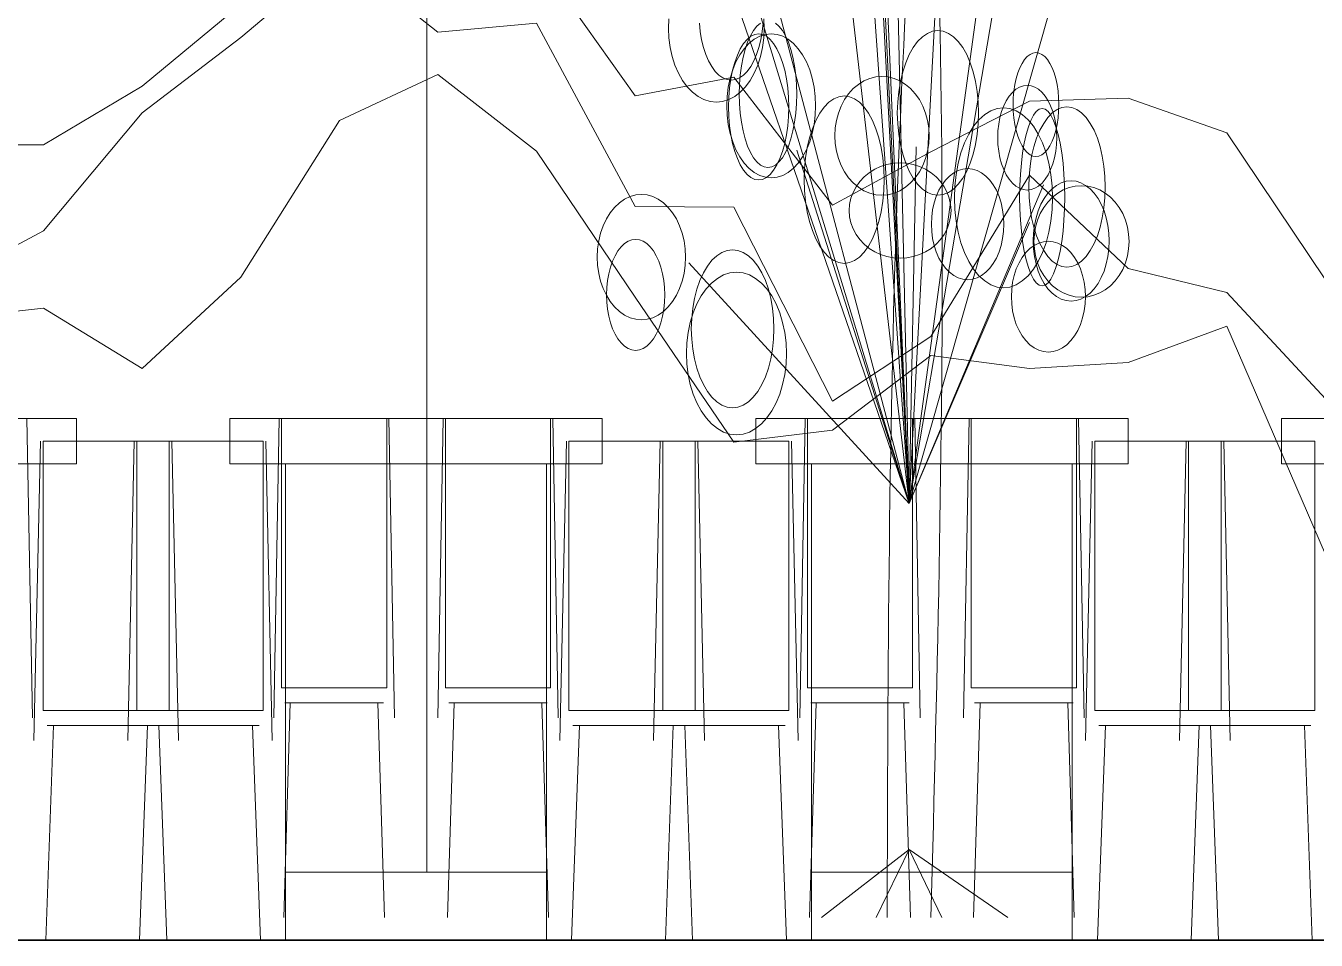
# Model space of a CAD drawing. Header units: millimetres. Extents: x -1800 to 33200, y -8500 to 38400.
# Drawn here: x 20122 to 22664, y 20489 to 22291 of the extents above; entities that cross this region are included whole.
import ezdxf

# ---------------------------------------------------------------- set-up
doc = ezdxf.new("R2010")
doc.units = ezdxf.units.MM
for name, color, linetype, lineweight in [('E-FURNITURE', 7, 'Continuous', 18), ('E-GLASS', 4, 'Continuous', 13), ('E-LANDSCAPE', 8, 'Continuous', 9), ('E-OUTLINE', 7, 'Continuous', 35), ('E-PLANT', 3, 'Continuous', 13)]:
    doc.layers.add(name, color=color, linetype=linetype, lineweight=lineweight)

msp = doc.modelspace()

# ---------------------------------------------------------------- linework, layer by layer
at = {"layer": 'E-FURNITURE'}
for p, q in [((20124.6, 21517.4), (20135.4, 20927.4)), ((20621.8, 21517.4), (20611, 20927.4)), ((20837.6, 21517.4), (20848.4, 20927.4)), ((20944.7, 21517.4), (20933.9, 20927.4)), ((21160.5, 21517.4), (21171.3, 20927.4)), ((21657.7, 21517.4), (21646.9, 20927.4)), ((21873.6, 21517.4), (21884.3, 20927.4)), ((21980.6, 21517.4), (21969.8, 20927.4)), ((22196.4, 21517.4), (22207.2, 20927.4)), ((20151.3, 21472.7), (20138.4, 20882.7)), ((20336.1, 21472.7), (20323.1, 20882.7)), ((20410.3, 21472.7), (20423.3, 20882.7)), ((20595.1, 21472.7), (20608, 20882.7)), ((21187.3, 21472.7), (21174.3, 20882.7)), ((21372, 21472.7), (21359, 20882.7)), ((21446.2, 21472.7), (21459.2, 20882.7)), ((21631, 21472.7), (21643.9, 20882.7)), ((22223.2, 21472.7), (22210.2, 20882.7)), ((22407.9, 21472.7), (22395, 20882.7)), ((22482.2, 21472.7), (22495.1, 20882.7)), ((20634.3, 21428), (20634.3, 20489.4)), ((21148, 21428), (21148, 20489.4)), ((21670.3, 21428), (21670.3, 20489.4)), ((22183.9, 21428), (22183.9, 20489.4)), ((20643.4, 20956.9), (20630.4, 20534.1)), ((20632.6, 20956.9), (20826.8, 20956.9)), ((20816, 20956.9), (20829, 20534.1)), ((20966.3, 20956.9), (20953.3, 20534.1)), ((20955.5, 20956.9), (21149.7, 20956.9)), ((21138.9, 20956.9), (21151.9, 20534.1)), ((21679.3, 20956.9), (21666.4, 20534.1)), ((21668.5, 20956.9), (21862.8, 20956.9)), ((21852, 20956.9), (21864.9, 20534.1)), ((22002.2, 20956.9), (21989.2, 20534.1)), ((21991.4, 20956.9), (22185.6, 20956.9)), ((22174.8, 20956.9), (22187.8, 20534.1)), ((20177.2, 20912.2), (20161.7, 20489.4)), ((20164.3, 20912.2), (20397.4, 20912.2)), ((20362, 20912.2), (20346.4, 20489.4)), ((20349, 20912.2), (20582.1, 20912.2)), ((20384.4, 20912.2), (20400, 20489.4)), ((20569.2, 20912.2), (20584.7, 20489.4)), ((21213.2, 20912.2), (21197.6, 20489.4)), ((21200.2, 20912.2), (21433.3, 20912.2)), ((21397.9, 20912.2), (21382.4, 20489.4)), ((21384.9, 20912.2), (21618, 20912.2)), ((21420.3, 20912.2), (21435.9, 20489.4)), ((21605.1, 20912.2), (21620.6, 20489.4)), ((22249.1, 20912.2), (22233.5, 20489.4)), ((22236.1, 20912.2), (22469.2, 20912.2)), ((22433.8, 20912.2), (22418.3, 20489.4)), ((22420.9, 20912.2), (22654, 20912.2)), ((22456.3, 20912.2), (22471.8, 20489.4)), ((22641, 20912.2), (22656.5, 20489.4)), ((20634.3, 20623.5), (21148, 20623.5)), ((21670.3, 20623.5), (22183.9, 20623.5))]:
    msp.add_line(p, q, dxfattribs=at)
for points in [[(19488.3, 21517.4), (20222.1, 21517.4), (20222.1, 21428), (19488.3, 21428)], [(20524.3, 21517.4), (21258, 21517.4), (21258, 21428), (20524.3, 21428)], [(20626.1, 21517.4), (20833.3, 21517.4), (20833.3, 20986.4), (20626.1, 20986.4)], [(20949, 21517.4), (21156.2, 21517.4), (21156.2, 20986.4), (20949, 20986.4)], [(21560.2, 21517.4), (22294, 21517.4), (22294, 21428), (21560.2, 21428)], [(21662.1, 21517.4), (21869.2, 21517.4), (21869.2, 20986.4), (21662.1, 20986.4)], [(21984.9, 21517.4), (22192.1, 21517.4), (22192.1, 20986.4), (21984.9, 20986.4)], [(22596.1, 21517.4), (23329.9, 21517.4), (23329.9, 21428), (22596.1, 21428)], [(20156.5, 21472.7), (20405.1, 21472.7), (20405.1, 20941.7), (20156.5, 20941.7)], [(20341.2, 21472.7), (20589.9, 21472.7), (20589.9, 20941.7), (20341.2, 20941.7)], [(21192.4, 21472.7), (21441.1, 21472.7), (21441.1, 20941.7), (21192.4, 20941.7)], [(21377.2, 21472.7), (21625.8, 21472.7), (21625.8, 20941.7), (21377.2, 20941.7)], [(22228.4, 21472.7), (22477, 21472.7), (22477, 20941.7), (22228.4, 20941.7)], [(22413.1, 21472.7), (22661.7, 21472.7), (22661.7, 20941.7), (22413.1, 20941.7)]]:
    msp.add_lwpolyline(points, close=True, dxfattribs=at)
at = {"layer": 'E-GLASS'}
msp.add_line((20912.7, 25361.4), (20912.7, 20623.5), dxfattribs=at)
at = {"layer": 'E-LANDSCAPE'}
for points in [[(19963.1, 22056.9), (20157.4, 22056.5), (20351.6, 22172.5), (20545.8, 22333.3), (20740.1, 22535), (20934.3, 22728.1), (21128.6, 22427), (21322.8, 22153.3), (21517, 22190), (21711.3, 21938), (21905.5, 22042.9), (22099.7, 22142.5), (22294, 22148.7), (22488.2, 22080.3), (22682.4, 21790.5), (22876.7, 21711.3), (23070.9, 21560.6), (23265.1, 21664.6), (23459.4, 21935.3), (23653.6, 22224.7), (23847.9, 22471.2), (24042.1, 22310.6), (24236.3, 22307.8), (24430.6, 22087.4)], [(19963.1, 21783.4), (20157.4, 21887), (20351.6, 22119.8), (20545.8, 22268.1), (20740.1, 22432.3), (20934.3, 22278.4), (21128.6, 22296.2), (21322.8, 21935.2), (21517, 21934.1), (21711.3, 21551.8), (21905.5, 21678.8), (22099.7, 21996.8), (22294, 21813.1), (22488.2, 21765.6), (22682.4, 21556.2), (22876.7, 21534.2), (23070.9, 21426.7), (23265.1, 21634.4), (23459.4, 21662.1), (23653.6, 21858.6), (23847.9, 22025.9), (24042.1, 22093.2), (24236.3, 21930.5), (24430.6, 21980.4)], [(19963.1, 21712.8), (20157.4, 21734.8), (20351.6, 21616.1), (20545.8, 21795.9), (20740.1, 22104.5), (20934.3, 22195.4), (21128.6, 22044), (21322.8, 21756.6), (21517, 21470.5), (21711.3, 21494.7), (21905.5, 21641.6), (22099.7, 21615.9), (22294, 21628), (22488.2, 21699.2), (22682.4, 21249.1), (22876.7, 21169.8), (23070.9, 21201.8), (23265.1, 21322.9), (23459.4, 21561.6), (23653.6, 21769.4), (23847.9, 21789.8), (24042.1, 21885.2), (24236.3, 21476), (24430.6, 21557.9)]]:
    msp.add_lwpolyline(points, dxfattribs=at)
at = {"layer": 'E-OUTLINE'}
msp.add_line((0, 20489.4), (32200, 20489.4), dxfattribs=at)
at = {"layer": 'E-PLANT'}
for p, q in [((21862.3, 21349.8), (22149.4, 23443.3)), ((21862.3, 21349.8), (21778.6, 23077.4)), ((21862.3, 21349.8), (22149.5, 23038.4)), ((21862.3, 21349.8), (21676.1, 22969.3)), ((21862.3, 21349.8), (21828.2, 22867.5)), ((21862.3, 21349.8), (21942.5, 22864.1)), ((21862.3, 21349.8), (22294.2, 22863.8)), ((21862.3, 21349.8), (21785, 22814.2)), ((21862.3, 21349.8), (21801.9, 22755.2)), ((21862.3, 21349.8), (21506.4, 22698.6)), ((21862.3, 21349.8), (21469.2, 22642.9)), ((21862.3, 21349.8), (21773.4, 22613.8)), ((21862.3, 21349.8), (21499.1, 22406.9)), ((21862.3, 21349.8), (21641.1, 22046.1)), ((21862.3, 21349.8), (21876.1, 22053)), ((21862.3, 21349.8), (22127.4, 21978)), ((21862.3, 21349.8), (22099.6, 21903.8)), ((21862.3, 21349.8), (21428.2, 21824.1)), ((21862.3, 20668.2), (21689.7, 20534.1)), ((21862.3, 20668.2), (21797.6, 20534.1)), ((21862.3, 20668.2), (21927.1, 20534.1)), ((21862.3, 20668.2), (22056.6, 20534.1))]:
    msp.add_line(p, q, dxfattribs=at)
for points in [[(21576.2, 22305.1), (21577, 22286.1), (21577, 22286.1), (21576.2, 22267.2), (21573.7, 22248.5), (21569.8, 22230.6), (21564.3, 22213.5), (21557.5, 22197.7), (21549.4, 22183.4), (21540.1, 22170.9), (21529.8, 22160.4), (21518.8, 22152), (21507.1, 22145.9), (21495, 22142.1), (21482.7, 22140.9), (21470.4, 22142.1), (21458.3, 22145.9), (21446.7, 22152), (21435.6, 22160.4), (21425.4, 22170.9), (21416.1, 22183.4), (21408, 22197.7), (21401.1, 22213.5), (21395.7, 22230.6), (21391.7, 22248.5), (21389.3, 22267.2), (21388.5, 22286.1), (21389.3, 22305.1)], [(21574.6, 22296.3), (21573, 22279.7), (21570.4, 22263.8), (21566.7, 22248.6), (21562.1, 22234.6), (21556.7, 22221.9), (21550.5, 22210.8), (21543.6, 22201.4), (21536.2, 22193.9), (21528.4, 22188.5), (21520.3, 22185.2), (21512, 22184.1), (21503.8, 22185.2), (21495.7, 22188.5), (21487.8, 22193.9), (21480.4, 22201.4), (21473.5, 22210.8), (21467.3, 22221.9), (21461.9, 22234.6), (21457.3, 22248.6), (21453.6, 22263.8), (21451, 22279.7), (21449.4, 22296.3)], [(21599.1, 22296.5), (21606.1, 22290.5), (21612.7, 22282.1), (21618.9, 22271.6), (21624.5, 22259.1), (21629.4, 22244.8), (21633.5, 22229.1), (21636.8, 22212.1), (21639.1, 22194.2), (21640.6, 22175.6), (21641.1, 22156.7), (21641.1, 22156.7), (21640.6, 22137.8), (21639.1, 22119.2), (21636.8, 22101.3), (21633.5, 22084.3), (21629.4, 22068.5), (21624.5, 22054.3), (21618.9, 22041.8), (21612.7, 22031.3), (21606.1, 22022.9), (21599.1, 22016.8), (21591.8, 22013.1), (21584.4, 22011.9), (21577, 22013.1), (21569.7, 22016.8), (21562.7, 22022.9), (21556, 22031.3), (21549.9, 22041.8), (21544.3, 22054.3), (21539.4, 22068.5), (21535.3, 22084.3), (21532, 22101.3), (21529.6, 22119.2), (21528.2, 22137.8), (21527.7, 22156.7), (21528.2, 22175.6), (21529.6, 22194.2), (21532, 22212.1), (21535.3, 22229.1), (21539.4, 22244.8), (21544.3, 22259.1), (21549.9, 22271.6), (21556, 22282.1), (21562.7, 22290.5), (21569.7, 22296.5)]]:
    msp.add_lwpolyline(points, dxfattribs=at)
for points in [[(21678.3, 22133.5), (21677.6, 22114.9), (21675.3, 22096.7), (21671.7, 22079.1), (21666.6, 22062.5), (21660.2, 22047), (21652.7, 22033.1), (21644.1, 22020.8), (21634.6, 22010.5), (21624.3, 22002.3), (21613.5, 21996.3), (21602.2, 21992.7), (21590.8, 21991.5), (21579.4, 21992.7), (21568.2, 21996.3), (21557.3, 22002.3), (21547, 22010.5), (21537.5, 22020.8), (21528.9, 22033.1), (21521.4, 22047), (21515, 22062.5), (21509.9, 22079.1), (21506.3, 22096.7), (21504, 22114.9), (21503.3, 22133.5), (21504, 22152), (21506.3, 22170.2), (21509.9, 22187.8), (21515, 22204.5), (21521.4, 22219.9), (21528.9, 22233.9), (21537.5, 22246.1), (21547, 22256.4), (21557.3, 22264.6), (21568.2, 22270.6), (21579.4, 22274.2), (21590.8, 22275.4), (21602.2, 22274.2), (21613.5, 22270.6), (21624.3, 22264.6), (21634.6, 22256.4), (21644.1, 22246.1), (21652.7, 22233.9), (21660.2, 22219.9), (21666.6, 22204.5), (21671.7, 22187.8), (21675.3, 22170.2), (21677.6, 22152), (21678.3, 22133.5)], [(21625.2, 22131.4), (21624.7, 22112.6), (21623.2, 22094.1), (21620.7, 22076.3), (21617.3, 22059.4), (21613, 22043.7), (21607.9, 22029.6), (21602, 22017.1), (21595.6, 22006.7), (21588.7, 21998.3), (21581.3, 21992.3), (21573.7, 21988.6), (21566, 21987.4), (21558.3, 21988.6), (21550.7, 21992.3), (21543.3, 21998.3), (21536.4, 22006.7), (21529.9, 22017.1), (21524.1, 22029.6), (21519, 22043.7), (21514.7, 22059.4), (21511.3, 22076.3), (21508.8, 22094.1), (21507.3, 22112.6), (21506.8, 22131.4), (21507.3, 22150.2), (21508.8, 22168.7), (21511.3, 22186.6), (21514.7, 22203.5), (21519, 22219.1), (21524.1, 22233.3), (21529.9, 22245.7), (21536.4, 22256.2), (21543.3, 22264.5), (21550.7, 22270.6), (21558.3, 22274.3), (21566, 22275.5), (21573.7, 22274.3), (21581.3, 22270.6), (21588.7, 22264.5), (21595.6, 22256.2), (21602, 22245.7), (21607.9, 22233.3), (21613, 22219.1), (21617.3, 22203.5), (21620.7, 22186.6), (21623.2, 22168.7), (21624.7, 22150.2), (21625.2, 22131.4)], [(21999.3, 22119.5), (21998.6, 22098.3), (21996.6, 22077.5), (21993.2, 22057.4), (21988.6, 22038.3), (21982.8, 22020.7), (21975.9, 22004.7), (21968, 21990.7), (21959.3, 21978.9), (21949.9, 21969.5), (21940, 21962.7), (21929.7, 21958.6), (21919.2, 21957.2), (21908.8, 21958.6), (21898.5, 21962.7), (21888.6, 21969.5), (21879.2, 21978.9), (21870.5, 21990.7), (21862.6, 22004.7), (21855.7, 22020.7), (21849.9, 22038.3), (21845.3, 22057.4), (21841.9, 22077.5), (21839.9, 22098.3), (21839.2, 22119.5), (21839.9, 22140.7), (21841.9, 22161.5), (21845.3, 22181.7), (21849.9, 22200.7), (21855.7, 22218.4), (21862.6, 22234.3), (21870.5, 22248.3), (21879.2, 22260.1), (21888.6, 22269.5), (21898.5, 22276.3), (21908.8, 22280.5), (21919.2, 22281.9), (21929.7, 22280.5), (21940, 22276.3), (21949.9, 22269.5), (21959.3, 22260.1), (21968, 22248.3), (21975.9, 22234.3), (21982.8, 22218.4), (21988.6, 22200.7), (21993.2, 22181.7), (21996.6, 22161.5), (21998.6, 22140.7), (21999.3, 22119.5)], [(22157.3, 22136), (22156.9, 22122.7), (22155.8, 22109.5), (22153.9, 22096.9), (22151.3, 22084.9), (22148, 22073.7), (22144.1, 22063.7), (22139.7, 22054.9), (22134.8, 22047.4), (22129.5, 22041.5), (22123.9, 22037.2), (22118.1, 22034.6), (22112.3, 22033.7), (22106.4, 22034.6), (22100.6, 22037.2), (22095, 22041.5), (22089.7, 22047.4), (22084.8, 22054.9), (22080.4, 22063.7), (22076.5, 22073.7), (22073.2, 22084.9), (22070.6, 22096.9), (22068.7, 22109.5), (22067.6, 22122.7), (22067.2, 22136), (22067.6, 22149.4), (22068.7, 22162.5), (22070.6, 22175.2), (22073.2, 22187.2), (22076.5, 22198.3), (22080.4, 22208.4), (22084.8, 22217.2), (22089.7, 22224.6), (22095, 22230.6), (22100.6, 22234.9), (22106.4, 22237.5), (22112.3, 22238.3), (22118.1, 22237.5), (22123.9, 22234.9), (22129.5, 22230.6), (22134.8, 22224.6), (22139.7, 22217.2), (22144.1, 22208.4), (22148, 22198.3), (22151.3, 22187.2), (22153.9, 22175.2), (22155.8, 22162.5), (22156.9, 22149.4), (22157.3, 22136)], [(21901.8, 22074.5), (21901, 22059.2), (21898.6, 22044.2), (21894.7, 22029.7), (21889.3, 22016), (21882.6, 22003.2), (21874.6, 21991.7), (21865.4, 21981.6), (21855.3, 21973.1), (21844.4, 21966.3), (21832.9, 21961.4), (21821, 21958.4), (21808.9, 21957.4), (21796.7, 21958.4), (21784.8, 21961.4), (21773.3, 21966.3), (21762.4, 21973.1), (21752.3, 21981.6), (21743.2, 21991.7), (21735.1, 22003.2), (21728.4, 22016), (21723, 22029.7), (21719.1, 22044.2), (21716.7, 22059.2), (21715.9, 22074.5), (21716.7, 22089.8), (21719.1, 22104.8), (21723, 22119.3), (21728.4, 22133), (21735.1, 22145.7), (21743.2, 22157.2), (21752.3, 22167.3), (21762.4, 22175.8), (21773.3, 22182.6), (21784.8, 22187.5), (21796.7, 22190.5), (21808.9, 22191.5), (21821, 22190.5), (21832.9, 22187.5), (21844.4, 22182.6), (21855.3, 22175.8), (21865.4, 22167.3), (21874.6, 22157.2), (21882.6, 22145.7), (21889.3, 22133), (21894.7, 22119.3), (21898.6, 22104.8), (21901, 22089.8), (21901.8, 22074.5)], [(22153.2, 22070.7), (22152.8, 22057.3), (22151.3, 22044), (22148.8, 22031.3), (22145.5, 22019.2), (22141.2, 22007.9), (22136.2, 21997.8), (22130.5, 21988.9), (22124.2, 21981.4), (22117.3, 21975.5), (22110.1, 21971.1), (22102.7, 21968.5), (22095.1, 21967.6), (22087.5, 21968.5), (22080, 21971.1), (22072.8, 21975.5), (22066, 21981.4), (22059.7, 21988.9), (22053.9, 21997.8), (22048.9, 22007.9), (22044.7, 22019.2), (22041.3, 22031.3), (22038.9, 22044), (22037.4, 22057.3), (22036.9, 22070.7), (22037.4, 22084.2), (22038.9, 22097.4), (22041.3, 22110.2), (22044.7, 22122.3), (22048.9, 22133.5), (22053.9, 22143.6), (22059.7, 22152.5), (22066, 22160), (22072.8, 22166), (22080, 22170.3), (22087.5, 22172.9), (22095.1, 22173.8), (22102.7, 22172.9), (22110.1, 22170.3), (22117.3, 22166), (22124.2, 22160), (22130.5, 22152.5), (22136.2, 22143.6), (22141.2, 22133.5), (22145.5, 22122.3), (22148.8, 22110.2), (22151.3, 22097.4), (22152.8, 22084.2), (22153.2, 22070.7)], [(21813.3, 21988), (21812.7, 21966.5), (21810.7, 21945.3), (21807.4, 21924.9), (21802.8, 21905.5), (21797.1, 21887.6), (21790.3, 21871.4), (21782.5, 21857.2), (21774, 21845.2), (21764.7, 21835.6), (21755, 21828.7), (21744.9, 21824.5), (21734.6, 21823.1), (21724.3, 21824.5), (21714.2, 21828.7), (21704.5, 21835.6), (21695.2, 21845.2), (21686.7, 21857.2), (21678.9, 21871.4), (21672.1, 21887.6), (21666.4, 21905.5), (21661.8, 21924.9), (21658.5, 21945.3), (21656.5, 21966.5), (21655.9, 21988), (21656.5, 22009.5), (21658.5, 22030.7), (21661.8, 22051.1), (21666.4, 22070.5), (21672.1, 22088.4), (21678.9, 22104.6), (21686.7, 22118.8), (21695.2, 22130.8), (21704.5, 22140.4), (21714.2, 22147.3), (21724.3, 22151.5), (21734.6, 22152.9), (21744.9, 22151.5), (21755, 22147.3), (21764.7, 22140.4), (21774, 22130.8), (21782.5, 22118.8), (21790.3, 22104.6), (21797.1, 22088.4), (21802.8, 22070.5), (21807.4, 22051.1), (21810.7, 22030.7), (21812.7, 22009.5), (21813.3, 21988)], [(22145.1, 21952.3), (22144.3, 21929.2), (22141.8, 21906.4), (22137.8, 21884.4), (22132.2, 21863.6), (22125.1, 21844.3), (22116.8, 21826.8), (22107.3, 21811.5), (22096.8, 21798.6), (22085.4, 21788.4), (22073.4, 21780.9), (22061, 21776.4), (22048.4, 21774.9), (22035.8, 21776.4), (22023.4, 21780.9), (22011.4, 21788.4), (22000, 21798.6), (21989.5, 21811.5), (21980, 21826.8), (21971.6, 21844.3), (21964.6, 21863.6), (21959, 21884.4), (21954.9, 21906.4), (21952.5, 21929.2), (21951.6, 21952.3), (21952.5, 21975.5), (21954.9, 21998.3), (21959, 22020.2), (21964.6, 22041.1), (21971.6, 22060.4), (21980, 22077.8), (21989.5, 22093.1), (22000, 22106), (22011.4, 22116.3), (22023.4, 22123.7), (22035.8, 22128.3), (22048.4, 22129.8), (22061, 22128.3), (22073.4, 22123.7), (22085.4, 22116.3), (22096.8, 22106), (22107.3, 22093.1), (22116.8, 22077.8), (22125.1, 22060.4), (22132.2, 22041.1), (22137.8, 22020.2), (22141.8, 21998.3), (22144.3, 21975.5), (22145.1, 21952.3)], [(22169, 21953.4), (22168.6, 21930.6), (22167.5, 21908.2), (22165.6, 21886.6), (22163.1, 21866.1), (22159.8, 21847.1), (22156, 21829.9), (22151.6, 21814.8), (22146.8, 21802.2), (22141.6, 21792), (22136.1, 21784.7), (22130.4, 21780.2), (22124.6, 21778.8), (22118.7, 21780.2), (22113, 21784.7), (22107.5, 21792), (22102.3, 21802.2), (22097.5, 21814.8), (22093.1, 21829.9), (22089.3, 21847.1), (22086, 21866.1), (22083.5, 21886.6), (22081.6, 21908.2), (22080.5, 21930.6), (22080.1, 21953.4), (22080.5, 21976.2), (22081.6, 21998.6), (22083.5, 22020.2), (22086, 22040.7), (22089.3, 22059.7), (22093.1, 22076.9), (22097.5, 22092), (22102.3, 22104.7), (22107.5, 22114.8), (22113, 22122.1), (22118.7, 22126.6), (22124.6, 22128.1), (22130.4, 22126.6), (22136.1, 22122.1), (22141.6, 22114.8), (22146.8, 22104.7), (22151.6, 22092), (22156, 22076.9), (22159.8, 22059.7), (22163.1, 22040.7), (22165.6, 22020.2), (22167.5, 21998.6), (22168.6, 21976.2), (22169, 21953.4)], [(22248.7, 21973.6), (22248.1, 21952.9), (22246.2, 21932.7), (22243, 21913.1), (22238.6, 21894.6), (22233.2, 21877.4), (22226.7, 21861.9), (22219.2, 21848.3), (22211.1, 21836.8), (22202.2, 21827.7), (22192.9, 21821.1), (22183.2, 21817), (22173.4, 21815.7), (22163.5, 21817), (22153.9, 21821.1), (22144.5, 21827.7), (22135.7, 21836.8), (22127.5, 21848.3), (22120.1, 21861.9), (22113.6, 21877.4), (22108.1, 21894.6), (22103.7, 21913.1), (22100.6, 21932.7), (22098.6, 21952.9), (22098, 21973.6), (22098.6, 21994.2), (22100.6, 22014.4), (22103.7, 22034), (22108.1, 22052.5), (22113.6, 22069.7), (22120.1, 22085.2), (22127.5, 22098.8), (22135.7, 22110.3), (22144.5, 22119.4), (22153.9, 22126), (22163.5, 22130.1), (22173.4, 22131.4), (22183.2, 22130.1), (22192.9, 22126), (22202.2, 22119.4), (22211.1, 22110.3), (22219.2, 22098.8), (22226.7, 22085.2), (22233.2, 22069.7), (22238.6, 22052.5), (22243, 22034), (22246.2, 22014.4), (22248.1, 21994.2), (22248.7, 21973.6)], [(21945, 21927.1), (21944.2, 21914.8), (21941.6, 21902.8), (21937.4, 21891.1), (21931.6, 21880.1), (21924.3, 21869.9), (21915.6, 21860.7), (21905.8, 21852.6), (21894.9, 21845.7), (21883.1, 21840.3), (21870.7, 21836.4), (21857.8, 21834), (21844.7, 21833.2), (21831.6, 21834), (21818.7, 21836.4), (21806.3, 21840.3), (21794.6, 21845.7), (21783.6, 21852.6), (21773.8, 21860.7), (21765.1, 21869.9), (21757.8, 21880.1), (21752, 21891.1), (21747.8, 21902.8), (21745.3, 21914.8), (21744.4, 21927.1), (21745.3, 21939.3), (21747.8, 21951.4), (21752, 21963), (21757.8, 21974), (21765.1, 21984.2), (21773.8, 21993.5), (21783.6, 22001.6), (21794.6, 22008.4), (21806.3, 22013.8), (21818.7, 22017.8), (21831.6, 22020.2), (21844.7, 22021), (21857.8, 22020.2), (21870.7, 22017.8), (21883.1, 22013.8), (21894.9, 22008.4), (21905.8, 22001.6), (21915.6, 21993.5), (21924.3, 21984.2), (21931.6, 21974), (21937.4, 21963), (21941.6, 21951.4), (21944.2, 21939.3), (21945, 21927.1)], [(22049.1, 21900.3), (22048.5, 21886), (22046.7, 21871.9), (22043.7, 21858.3), (22039.5, 21845.5), (22034.4, 21833.6), (22028.2, 21822.8), (22021.2, 21813.3), (22013.4, 21805.4), (22005, 21799), (21996.2, 21794.4), (21987, 21791.6), (21977.7, 21790.7), (21968.4, 21791.6), (21959.2, 21794.4), (21950.4, 21799), (21942, 21805.4), (21934.2, 21813.3), (21927.2, 21822.8), (21921, 21833.6), (21915.8, 21845.5), (21911.7, 21858.3), (21908.7, 21871.9), (21906.9, 21886), (21906.3, 21900.3), (21906.9, 21914.6), (21908.7, 21928.6), (21911.7, 21942.2), (21915.8, 21955.1), (21921, 21967), (21927.2, 21977.8), (21934.2, 21987.2), (21942, 21995.2), (21950.4, 22001.5), (21959.2, 22006.1), (21968.4, 22008.9), (21977.7, 22009.9), (21987, 22008.9), (21996.2, 22006.1), (22005, 22001.5), (22013.4, 21995.2), (22021.2, 21987.2), (22028.2, 21977.8), (22034.4, 21967), (22039.5, 21955.1), (22043.7, 21942.2), (22046.7, 21928.6), (22048.5, 21914.6), (22049.1, 21900.3)], [(22256.4, 21867.3), (22255.8, 21851.8), (22253.9, 21836.6), (22250.7, 21821.9), (22246.4, 21808), (22240.9, 21795.1), (22234.5, 21783.5), (22227.1, 21773.2), (22219, 21764.6), (22210.2, 21757.8), (22201, 21752.8), (22191.4, 21749.8), (22181.6, 21748.8), (22171.8, 21749.8), (22162.2, 21752.8), (22153, 21757.8), (22144.2, 21764.6), (22136, 21773.2), (22128.7, 21783.5), (22122.2, 21795.1), (22116.8, 21808), (22112.5, 21821.9), (22109.3, 21836.6), (22107.4, 21851.8), (22106.8, 21867.3), (22107.4, 21882.8), (22109.3, 21898), (22112.5, 21912.7), (22116.8, 21926.6), (22122.2, 21939.5), (22128.7, 21951.1), (22136, 21961.3), (22144.2, 21970), (22153, 21976.8), (22162.2, 21981.8), (22171.8, 21984.8), (22181.6, 21985.8), (22191.4, 21984.8), (22201, 21981.8), (22210.2, 21976.8), (22219, 21970), (22227.1, 21961.3), (22234.5, 21951.1), (22240.9, 21939.5), (22246.4, 21926.6), (22250.7, 21912.7), (22253.9, 21898), (22255.8, 21882.8), (22256.4, 21867.3)], [(22295.7, 21866.2), (22294.9, 21851.9), (22292.5, 21837.8), (22288.6, 21824.2), (22283.1, 21811.3), (22276.3, 21799.3), (22268.3, 21788.5), (22259, 21779.1), (22248.9, 21771.1), (22237.9, 21764.7), (22226.3, 21760.1), (22214.3, 21757.3), (22202, 21756.4), (22189.8, 21757.3), (22177.8, 21760.1), (22166.2, 21764.7), (22155.2, 21771.1), (22145, 21779.1), (22135.8, 21788.5), (22127.8, 21799.3), (22120.9, 21811.3), (22115.5, 21824.2), (22111.6, 21837.8), (22109.2, 21851.9), (22108.4, 21866.2), (22109.2, 21880.5), (22111.6, 21894.6), (22115.5, 21908.2), (22120.9, 21921.1), (22127.8, 21933.1), (22135.8, 21943.9), (22145, 21953.3), (22155.2, 21961.3), (22166.2, 21967.7), (22177.8, 21972.3), (22189.8, 21975.1), (22202, 21976), (22214.3, 21975.1), (22226.3, 21972.3), (22237.9, 21967.7), (22248.9, 21961.3), (22259, 21953.3), (22268.3, 21943.9), (22276.3, 21933.1), (22283.1, 21921.1), (22288.6, 21908.2), (22292.5, 21894.6), (22294.9, 21880.5), (22295.7, 21866.2)], [(21422.1, 21835.3), (21421.3, 21819.2), (21419.1, 21803.3), (21415.5, 21788), (21410.4, 21773.5), (21404.1, 21760.1), (21396.6, 21747.9), (21388.1, 21737.3), (21378.6, 21728.3), (21368.4, 21721.1), (21357.6, 21716), (21346.5, 21712.8), (21335.1, 21711.7), (21323.8, 21712.8), (21312.6, 21716), (21301.8, 21721.1), (21291.6, 21728.3), (21282.2, 21737.3), (21273.6, 21747.9), (21266.1, 21760.1), (21259.8, 21773.5), (21254.7, 21788), (21251.1, 21803.3), (21248.9, 21819.2), (21248.1, 21835.3), (21248.9, 21851.4), (21251.1, 21867.3), (21254.7, 21882.6), (21259.8, 21897.1), (21266.1, 21910.5), (21273.6, 21922.6), (21282.2, 21933.3), (21291.6, 21942.3), (21301.8, 21949.4), (21312.6, 21954.6), (21323.8, 21957.8), (21335.1, 21958.8), (21346.5, 21957.8), (21357.6, 21954.6), (21368.4, 21949.4), (21378.6, 21942.3), (21388.1, 21933.3), (21396.6, 21922.6), (21404.1, 21910.5), (21410.4, 21897.1), (21415.5, 21882.6), (21419.1, 21867.3), (21421.3, 21851.4), (21422.1, 21835.3)], [(21381.1, 21760.9), (21380.6, 21746.6), (21379.1, 21732.6), (21376.7, 21719), (21373.4, 21706.2), (21369.2, 21694.3), (21364.3, 21683.6), (21358.6, 21674.1), (21352.4, 21666.2), (21345.7, 21659.9), (21338.6, 21655.3), (21331.2, 21652.5), (21323.7, 21651.5), (21316.2, 21652.5), (21308.9, 21655.3), (21301.8, 21659.9), (21295.1, 21666.2), (21288.8, 21674.1), (21283.2, 21683.6), (21278.2, 21694.3), (21274.1, 21706.2), (21270.7, 21719), (21268.3, 21732.6), (21266.9, 21746.6), (21266.4, 21760.9), (21266.9, 21775.2), (21268.3, 21789.2), (21270.7, 21802.7), (21274.1, 21815.6), (21278.2, 21827.5), (21283.2, 21838.2), (21288.8, 21847.7), (21295.1, 21855.6), (21301.8, 21861.9), (21308.9, 21866.5), (21316.2, 21869.3), (21323.7, 21870.3), (21331.2, 21869.3), (21338.6, 21866.5), (21345.7, 21861.9), (21352.4, 21855.6), (21358.6, 21847.7), (21364.3, 21838.2), (21369.2, 21827.5), (21373.4, 21815.6), (21376.7, 21802.7), (21379.1, 21789.2), (21380.6, 21775.2), (21381.1, 21760.9)], [(22209.7, 21757.5), (22209.1, 21743.2), (22207.3, 21729.2), (22204.2, 21715.7), (22200, 21702.8), (22194.7, 21690.9), (22188.4, 21680.2), (22181.2, 21670.8), (22173.3, 21662.8), (22164.7, 21656.5), (22155.7, 21651.9), (22146.3, 21649.1), (22136.8, 21648.2), (22127.3, 21649.1), (22117.9, 21651.9), (22108.9, 21656.5), (22100.3, 21662.8), (22092.4, 21670.8), (22085.2, 21680.2), (22078.9, 21690.9), (22073.6, 21702.8), (22069.4, 21715.7), (22066.3, 21729.2), (22064.5, 21743.2), (22063.8, 21757.5), (22064.5, 21771.7), (22066.3, 21785.8), (22069.4, 21799.3), (22073.6, 21812.1), (22078.9, 21824), (22085.2, 21834.8), (22092.4, 21844.2), (22100.3, 21852.1), (22108.9, 21858.4), (22117.9, 21863), (22127.3, 21865.8), (22136.8, 21866.8), (22146.3, 21865.8), (22155.7, 21863), (22164.7, 21858.4), (22173.3, 21852.1), (22181.2, 21844.2), (22188.4, 21834.8), (22194.7, 21824), (22200, 21812.1), (22204.2, 21799.3), (22207.3, 21785.8), (22209.1, 21771.7), (22209.7, 21757.5)], [(21596, 21694.3), (21595.3, 21673.9), (21593.3, 21654), (21589.8, 21634.7), (21585.1, 21616.4), (21579.2, 21599.5), (21572.2, 21584.2), (21564.2, 21570.7), (21555.4, 21559.4), (21545.8, 21550.4), (21535.8, 21543.9), (21525.3, 21539.9), (21514.7, 21538.6), (21504.1, 21539.9), (21493.7, 21543.9), (21483.6, 21550.4), (21474.1, 21559.4), (21465.2, 21570.7), (21457.2, 21584.2), (21450.2, 21599.5), (21444.3, 21616.4), (21439.6, 21634.7), (21436.2, 21654), (21434.1, 21673.9), (21433.4, 21694.3), (21434.1, 21714.6), (21436.2, 21734.5), (21439.6, 21753.8), (21444.3, 21772.1), (21450.2, 21789), (21457.2, 21804.3), (21465.2, 21817.8), (21474.1, 21829.1), (21483.6, 21838.1), (21493.7, 21844.6), (21504.1, 21848.6), (21514.7, 21849.9), (21525.3, 21848.6), (21535.8, 21844.6), (21545.8, 21838.1), (21555.4, 21829.1), (21564.2, 21817.8), (21572.2, 21804.3), (21579.2, 21789), (21585.1, 21772.1), (21589.8, 21753.8), (21593.3, 21734.5), (21595.3, 21714.6), (21596, 21694.3)], [(21620.7, 21645.5), (21619.9, 21624.6), (21617.4, 21604), (21613.2, 21584.2), (21607.5, 21565.4), (21600.4, 21548), (21591.9, 21532.2), (21582.2, 21518.4), (21571.5, 21506.7), (21560, 21497.5), (21547.8, 21490.7), (21535.2, 21486.6), (21522.3, 21485.3), (21509.5, 21486.6), (21496.9, 21490.7), (21484.7, 21497.5), (21473.1, 21506.7), (21462.4, 21518.4), (21452.8, 21532.2), (21444.3, 21548), (21437.1, 21565.4), (21431.4, 21584.2), (21427.3, 21604), (21424.8, 21624.6), (21423.9, 21645.5), (21424.8, 21666.4), (21427.3, 21687), (21431.4, 21706.8), (21437.1, 21725.6), (21444.3, 21743), (21452.8, 21758.8), (21462.4, 21772.6), (21473.1, 21784.3), (21484.7, 21793.5), (21496.9, 21800.3), (21509.5, 21804.4), (21522.3, 21805.7), (21535.2, 21804.4), (21547.8, 21800.3), (21560, 21793.5), (21571.5, 21784.3), (21582.2, 21772.6), (21591.9, 21758.8), (21600.4, 21743), (21607.5, 21725.6), (21613.2, 21706.8), (21617.4, 21687), (21619.9, 21666.4), (21620.7, 21645.5)]]:
    msp.add_lwpolyline(points, close=True, dxfattribs=at)
for points in [[(21905.5, 20534.1), (21927.1, 22002.4), (21883.9, 23470.7)], [(21819.2, 20534.1), (21840.8, 22002.4), (21905.5, 23144.4)]]:
    msp.add_spline(points, degree=3, dxfattribs=at)

doc.saveas('drawing.dxf')
